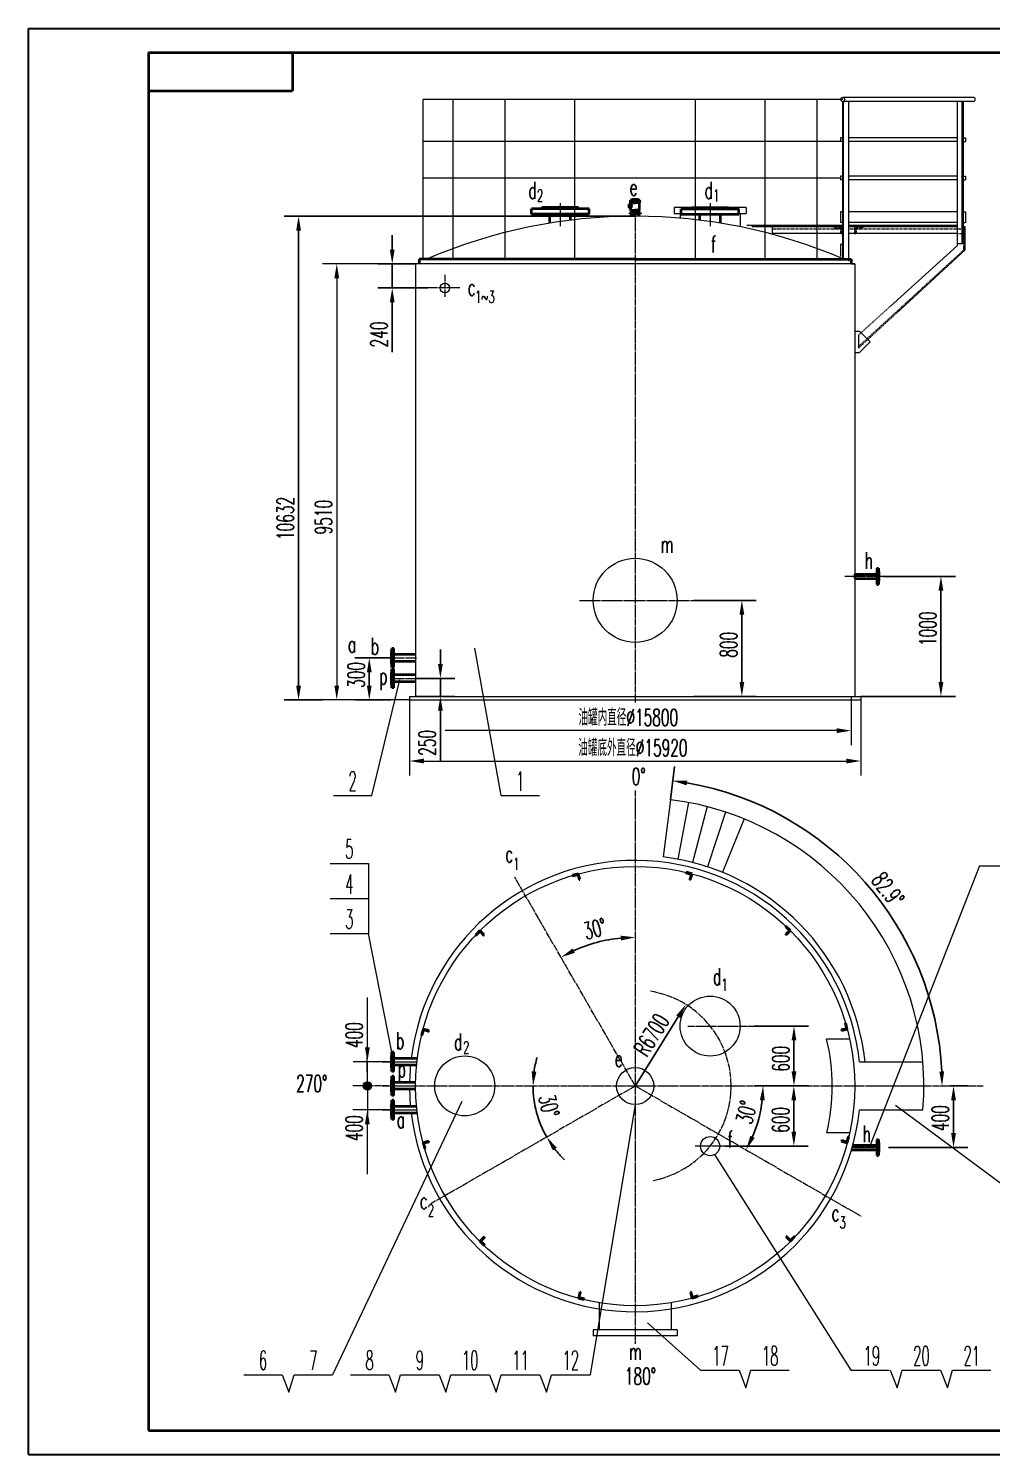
# Model space of a CAD drawing. Header units: millimetres. Extents: x 0 to 589, y 0 to 297.
# Drawn here: x 0 to 200.6, y 0 to 297 of the extents above; entities that cross this region are included whole.
import ezdxf
from ezdxf.enums import TextEntityAlignment as Align

# ---------------------------------------------------------------- set-up
doc = ezdxf.new("R2010")
doc.units = ezdxf.units.MM
doc.linetypes.add('CENTER', pattern=[1.5, 1.25, -0.1, 0.05, -0.1])
doc.linetypes.add('HIDDEN2', pattern=[0.1875, 0.125, -0.0625])
for name, color, linetype, lineweight in [('CEN', 3, 'CENTER', 15), ('CUT', 1, 'Continuous', 15), ('DIM', 4, 'Continuous', 18), ('HID', 3, 'HIDDEN2', 15), ('PART', 7, 'Continuous', 40), ('中心线', 3, 'CENTER', 15), ('尺寸线', 4, 'Continuous', 18), ('粗实线', 7, 'Continuous', 40)]:
    doc.layers.add(name, color=color, linetype=linetype, lineweight=lineweight)
doc.layers.add('TXT', color=1, linetype='Continuous')
doc.styles.add('HZ', font='romans.shx', dxfattribs={"width": 0.6, "bigfont": 'gbcbig.shx'})
doc.styles.add('ROMANS', font='romans', dxfattribs={"width": 0.7})
doc.dimstyles.new('hz', dxfattribs={"dimtxt": 3.5, "dimasz": 3, "dimexe": 3, "dimexo": 0, "dimgap": 1, "dimtad": 1, "dimdec": 4, "dimzin": 0, "dimdsep": 46, "dimtxsty": 'ROMANS', "dimcen": 0, "dimadec": 0, "dimazin": 0, "dimtfac": 1, "dimtdec": 4, "dimtmove": 0, "dimatfit": 0, "dimfxl": 0, "dimtolj": 1, "dimtzin": 0, "dimarcsym": 0})

# ---------------------------------------------------------------- blocks, each defined once
blk = doc.blocks.new('*D15')
at = {"layer": 'Defpoints', "color": 0, "lineweight": 15}
for p in [(80.63, 247.96), (75.77, 242.96), (83.16, 242.96)]:
    blk.add_point(p, dxfattribs=at)
at = {"layer": 'DIM', "color": 0, "lineweight": -2}
for p, q in [((75.77, 250.96), (75.77, 253.96)), ((80.63, 247.96), (72.77, 247.96)), ((75.77, 247.96), (75.77, 242.96)), ((83.16, 242.96), (72.77, 242.96)), ((75.77, 239.96), (75.77, 229.56))]:
    blk.add_line(p, q, dxfattribs=at)
at = {"layer": 'DIM', "color": 0, "lineweight": 15}
for points in [[(75.27, 250.96), (76.27, 250.96), (75.77, 247.96)], [(75.27, 239.96), (76.27, 239.96), (75.77, 242.96)]]:
    blk.add_solid(points, dxfattribs=at)
at = {"layer": 'DIM', "color": 0, "lineweight": 15, "insert": (73.02, 233.26), "char_height": 3.5, "attachment_point": 5, "rotation": 90, "style": 'HZ'}
blk.add_mtext('\\A1;240', dxfattribs=at)
blk = doc.blocks.new('*D16')
at = {"layer": 'Defpoints', "color": 0, "lineweight": 15}
for p in [(126.38, 257.91), (56.26, 157.15), (61.21, 157.15)]:
    blk.add_point(p, dxfattribs=at)
at = {"layer": 'DIM', "color": 0, "lineweight": -2}
for p, q in [((126.38, 257.91), (53.26, 257.91)), ((56.26, 254.91), (56.26, 160.15)), ((61.21, 157.15), (53.26, 157.15))]:
    blk.add_line(p, q, dxfattribs=at)
at = {"layer": 'DIM', "color": 0, "lineweight": 15}
for points in [[(55.76, 254.91), (56.76, 254.91), (56.26, 257.91)], [(55.76, 160.15), (56.76, 160.15), (56.26, 157.15)]]:
    blk.add_solid(points, dxfattribs=at)
at = {"layer": 'DIM', "color": 0, "lineweight": 15, "insert": (53.51, 194.96), "char_height": 3.5, "attachment_point": 5, "rotation": 90, "style": 'HZ'}
blk.add_mtext('\\A1;10632', dxfattribs=at)
blk = doc.blocks.new('*D17')
at = {"layer": 'Defpoints', "color": 0, "lineweight": 15}
for p in [(73.66, 76.77), (126.38, 76.73), (198.98, 76.77), (106.38, 69.48), (83.85, 52.22)]:
    blk.add_point(p, dxfattribs=at)
at = {"layer": 'DIM', "color": 0, "lineweight": -2}
for start, end in [(163.8866, 171.9433), (180, 209.9535), (218.0102, 226.0669)]:
    blk.add_arc((126.45, 76.77), 21.35, start, end, dxfattribs=at)
at = {"layer": 'DIM', "color": 0, "lineweight": 15}
for points in [[(105.81, 79.73), (104.81, 79.8), (105.1, 76.77)], [(109.21, 63.34), (110.04, 63.9), (107.95, 66.11)]]:
    blk.add_solid(points, dxfattribs=at)
at = {"layer": 'DIM', "color": 0, "lineweight": 15, "insert": (108.42, 72.6), "char_height": 3.5, "attachment_point": 5, "rotation": 283.0333, "style": 'HZ'}
blk.add_mtext('\\A1;30°', dxfattribs=at)
blk = doc.blocks.new('*D18')
at = {"layer": 'Defpoints', "color": 0, "lineweight": 15}
for p in [(138.58, 177.9), (138.58, 157.9), (148.61, 157.9)]:
    blk.add_point(p, dxfattribs=at)
at = {"layer": 'DIM', "color": 0, "lineweight": -2}
for p, q in [((138.58, 177.9), (151.61, 177.9)), ((148.61, 174.9), (148.61, 160.9)), ((138.58, 157.9), (151.61, 157.9))]:
    blk.add_line(p, q, dxfattribs=at)
at = {"layer": 'DIM', "color": 0, "lineweight": 15}
for points in [[(148.11, 174.9), (149.11, 174.9), (148.61, 177.9)], [(148.11, 160.9), (149.11, 160.9), (148.61, 157.9)]]:
    blk.add_solid(points, dxfattribs=at)
at = {"layer": 'DIM', "color": 0, "lineweight": 15, "insert": (145.86, 168.65), "char_height": 3.5, "attachment_point": 5, "rotation": 90, "style": 'HZ'}
blk.add_mtext('\\A1;800', dxfattribs=at)
blk = doc.blocks.new('*D19')
at = {"layer": 'Defpoints', "color": 0, "lineweight": 15}
for p in [(178.01, 182.9), (173.38, 157.9), (190.08, 157.9)]:
    blk.add_point(p, dxfattribs=at)
at = {"layer": 'DIM', "color": 0, "lineweight": -2}
for p, q in [((178.01, 182.9), (193.08, 182.9)), ((190.08, 179.9), (190.08, 160.9)), ((173.38, 157.9), (193.08, 157.9))]:
    blk.add_line(p, q, dxfattribs=at)
at = {"layer": 'DIM', "color": 0, "lineweight": 15}
for points in [[(189.58, 179.9), (190.58, 179.9), (190.08, 182.9)], [(189.58, 160.9), (190.58, 160.9), (190.08, 157.9)]]:
    blk.add_solid(points, dxfattribs=at)
at = {"layer": 'DIM', "color": 0, "lineweight": 15, "insert": (187.33, 171.98), "char_height": 3.5, "attachment_point": 5, "rotation": 90, "style": 'HZ'}
blk.add_mtext('\\A1;1000', dxfattribs=at)
blk = doc.blocks.new('*D20')
at = {"layer": 'Defpoints', "color": 0, "lineweight": 15}
for p in [(151.16, 89.23), (151.16, 76.77), (159.46, 76.77)]:
    blk.add_point(p, dxfattribs=at)
at = {"layer": 'DIM', "color": 0, "lineweight": -2}
for p, q in [((151.16, 89.23), (162.46, 89.23)), ((159.46, 86.23), (159.46, 79.77)), ((151.16, 76.77), (162.46, 76.77))]:
    blk.add_line(p, q, dxfattribs=at)
at = {"layer": 'DIM', "color": 0, "lineweight": 15}
for points in [[(158.96, 86.23), (159.96, 86.23), (159.46, 89.23)], [(158.96, 79.77), (159.96, 79.77), (159.46, 76.77)]]:
    blk.add_solid(points, dxfattribs=at)
at = {"layer": 'DIM', "color": 0, "lineweight": 15, "insert": (156.71, 82.42), "char_height": 3.5, "attachment_point": 5, "rotation": 90, "style": 'HZ'}
blk.add_mtext('\\A1;600', dxfattribs=at)
blk = doc.blocks.new('*D21')
at = {"layer": 'Defpoints', "color": 0, "lineweight": 15}
for p in [(159.46, 76.77), (145.12, 64.23), (159.43, 64.23)]:
    blk.add_point(p, dxfattribs=at)
at = {"layer": 'DIM', "color": 0, "lineweight": -2}
for p, q in [((159.46, 76.77), (156.43, 76.77)), ((159.43, 73.77), (159.43, 67.23)), ((145.12, 64.23), (162.43, 64.23))]:
    blk.add_line(p, q, dxfattribs=at)
at = {"layer": 'DIM', "color": 0, "lineweight": 15}
for points in [[(158.93, 73.77), (159.93, 73.77), (159.43, 76.77)], [(158.93, 67.23), (159.93, 67.23), (159.43, 64.23)]]:
    blk.add_solid(points, dxfattribs=at)
at = {"layer": 'DIM', "color": 0, "lineweight": 15, "insert": (156.68, 69.68), "char_height": 3.5, "attachment_point": 5, "rotation": 90, "style": 'HZ'}
blk.add_mtext('\\A1;600', dxfattribs=at)
blk = doc.blocks.new('*D23')
at = {"layer": 'Defpoints', "color": 0, "lineweight": 15}
for p in [(136.93, 93.72), (126.38, 76.73)]:
    blk.add_point(p, dxfattribs=at)
at = {"layer": 'DIM', "color": 0, "lineweight": -2}
blk.add_line((126.38, 76.73), (135.35, 91.17), dxfattribs=at)
at = {"layer": 'DIM', "color": 0, "lineweight": 15}
blk.add_solid([(134.93, 91.43), (135.78, 90.91), (136.93, 93.72)], dxfattribs=at)
at = {"layer": 'DIM', "color": 0, "lineweight": 15, "insert": (129.77, 87.4), "char_height": 3.5, "attachment_point": 5, "rotation": 58.145, "style": 'HZ'}
blk.add_mtext('\\A1;R6700', dxfattribs=at)
blk = doc.blocks.new('*D24')
at = {"layer": 'Defpoints', "color": 0, "lineweight": 15}
for p in [(80.85, 161.65), (80.63, 157.9), (85.8, 157.9)]:
    blk.add_point(p, dxfattribs=at)
at = {"layer": 'DIM', "color": 0, "lineweight": -2}
for p, q in [((85.8, 164.65), (85.8, 167.65)), ((80.85, 161.65), (88.8, 161.65)), ((85.8, 161.65), (85.8, 157.9)), ((80.63, 157.9), (88.8, 157.9)), ((85.8, 154.9), (85.8, 144.5))]:
    blk.add_line(p, q, dxfattribs=at)
at = {"layer": 'DIM', "color": 0, "lineweight": 15}
for points in [[(85.3, 164.65), (86.3, 164.65), (85.8, 161.65)], [(85.3, 154.9), (86.3, 154.9), (85.8, 157.9)]]:
    blk.add_solid(points, dxfattribs=at)
at = {"layer": 'DIM', "color": 0, "lineweight": 15, "insert": (83.05, 148.2), "char_height": 3.5, "attachment_point": 5, "rotation": 90, "style": 'HZ'}
blk.add_mtext('\\A1;250', dxfattribs=at)
blk = doc.blocks.new('*D25')
at = {"layer": 'Defpoints', "color": 0, "lineweight": 15}
for p in [(75.48, 165.9), (70.99, 157.15), (75.48, 157.15)]:
    blk.add_point(p, dxfattribs=at)
at = {"layer": 'DIM', "color": 0, "lineweight": -2}
for p, q in [((75.48, 165.9), (67.99, 165.9)), ((70.99, 162.9), (70.99, 160.15)), ((75.48, 157.15), (67.99, 157.15))]:
    blk.add_line(p, q, dxfattribs=at)
at = {"layer": 'DIM', "color": 0, "lineweight": 15}
for points in [[(70.49, 162.9), (71.49, 162.9), (70.99, 165.9)], [(70.49, 160.15), (71.49, 160.15), (70.99, 157.15)]]:
    blk.add_solid(points, dxfattribs=at)
at = {"layer": 'DIM', "color": 0, "lineweight": 15, "insert": (68.24, 162.36), "char_height": 3.5, "attachment_point": 5, "rotation": 90, "style": 'HZ'}
blk.add_mtext('\\A1;300', dxfattribs=at)
blk = doc.blocks.new('*D29')
at = {"layer": 'Defpoints', "color": 0, "lineweight": 15}
for p in [(191.97, 76.77), (179.16, 63.93), (192.7, 63.93)]:
    blk.add_point(p, dxfattribs=at)
at = {"layer": 'DIM', "color": 0, "lineweight": -2}
for p, q in [((191.97, 76.77), (195.7, 76.77)), ((192.7, 73.77), (192.7, 66.93)), ((179.16, 63.93), (195.7, 63.93))]:
    blk.add_line(p, q, dxfattribs=at)
at = {"layer": 'DIM', "color": 0, "lineweight": 15}
for points in [[(192.2, 73.77), (193.2, 73.77), (192.7, 76.77)], [(192.2, 66.93), (193.2, 66.93), (192.7, 63.93)]]:
    blk.add_solid(points, dxfattribs=at)
at = {"layer": 'DIM', "color": 0, "lineweight": 15, "insert": (189.95, 70.05), "char_height": 3.5, "attachment_point": 5, "rotation": 90, "style": 'HZ'}
blk.add_mtext('\\A1;400', dxfattribs=at)
blk = doc.blocks.new('*D30')
at = {"layer": 'Defpoints', "color": 0, "lineweight": 15}
for p in [(133.71, 136.37), (162.77, 129.39), (132.23, 124.46), (73.66, 76.77), (198.98, 76.77)]:
    blk.add_point(p, dxfattribs=at)
at = {"layer": 'DIM', "color": 0, "lineweight": -2}
blk.add_line((133.71, 136.37), (134.57, 143.28), dxfattribs=at)
blk.add_arc((126.29, 76.77), 64.03, 2.6849, 80.2151, dxfattribs=at)
at = {"layer": 'DIM', "color": 0, "lineweight": 15}
for points in [[(137.1, 139.37), (137.24, 140.36), (134.2, 140.31)], [(190.74, 79.78), (189.74, 79.76), (190.31, 76.77)]]:
    blk.add_solid(points, dxfattribs=at)
at = {"layer": 'DIM', "color": 0, "lineweight": 15, "insert": (179.04, 117.71), "char_height": 3.5, "attachment_point": 5, "rotation": 307.8143, "style": 'HZ'}
blk.add_mtext('\\A1;82.9%%D', dxfattribs=at)
blk = doc.blocks.new('*D31')
at = {"layer": 'Defpoints', "color": 0, "lineweight": 15}
for p in [(126.38, 138.27), (101.3, 120.22), (115.8, 105.84), (126.38, 76.79), (126.38, 23.03)]:
    blk.add_point(p, dxfattribs=at)
at = {"layer": 'DIM', "color": 0, "lineweight": -2}
blk.add_arc((126.38, 76.79), 30.92, 95.5613, 114.4387, dxfattribs=at)
at = {"layer": 'DIM', "color": 0, "lineweight": 15}
for points in [[(123.36, 108.06), (123.41, 107.06), (126.38, 107.71)], [(113.82, 104.49), (113.36, 105.38), (110.92, 103.56)]]:
    blk.add_solid(points, dxfattribs=at)
at = {"layer": 'DIM', "color": 0, "lineweight": 15, "insert": (117.99, 109.5), "char_height": 3.5, "attachment_point": 5, "rotation": 14.384, "style": 'HZ'}
blk.add_mtext('\\A1;30°', dxfattribs=at)
blk = doc.blocks.new('*D32')
at = {"layer": 'Defpoints', "color": 0, "lineweight": 15}
for p in [(73.66, 76.77), (126.38, 76.79), (198.98, 76.77), (151.42, 67.67), (173.44, 49.62)]:
    blk.add_point(p, dxfattribs=at)
at = {"layer": 'DIM', "color": 0, "lineweight": -2}
blk.add_arc((126.41, 76.77), 26.62, 336.46, 353.54, dxfattribs=at)
at = {"layer": 'DIM', "color": 0, "lineweight": 15}
for points in [[(152.36, 73.8), (153.36, 73.75), (153.03, 76.77)], [(151.26, 65.91), (150.37, 66.36), (149.46, 63.46)]]:
    blk.add_solid(points, dxfattribs=at)
at = {"layer": 'DIM', "color": 0, "lineweight": 15, "insert": (149.53, 71.25), "char_height": 3.5, "attachment_point": 5, "rotation": 76.5595, "style": 'HZ'}
blk.add_mtext('\\A1;30°', dxfattribs=at)

msp = doc.modelspace()

# ---------------------------------------------------------------- hatches: boundary and pattern name
at = {"layer": 'DIM', "lineweight": 15}
h = msp.add_hatch(color=256, dxfattribs=at)
h.paths.add_polyline_path([(70.59242, 77.64678, 0.414213562), (69.71696, 76.77132), (70.59242, 76.77132)])
h.paths.add_polyline_path([(70.59242, 77.64678), (70.59242, 76.77132), (71.46787, 76.77132, 0.414213562)])
h.paths.add_polyline_path([(71.46787, 76.77132), (70.59242, 76.77132), (70.59242, 75.89587, 0.414213562)])
h.paths.add_polyline_path([(70.59242, 76.77132), (69.71696, 76.77132, 0.414213562), (70.59242, 75.89587)])

# ---------------------------------------------------------------- linework, layer by layer
at = {"layer": 'CEN', "lineweight": 15}
for p, q in [((110.7669, 260.62803), (110.7669, 255.83539)), ((126.3794, 259.12753), (126.3794, 156.61187)), ((141.99189, 260.62803), (141.99189, 255.83539)), ((86.74018, 245.68646), (86.74018, 241.04045)), ((89.86555, 242.95941), (83.15587, 242.95941)), ((170.03104, 182.90157), (178.00764, 182.90157)), ((114.76548, 177.90157), (138.5801, 177.90157)), ((126.3794, 138.27087), (126.3794, 23.02882)), ((126.3794, 76.78736), (101.30197, 120.22274)), ((137.37415, 89.22991), (151.15821, 89.22991)), ((73.6591, 81.77132), (80.90801, 81.77132)), ((70.59242, 76.77132), (67.57923, 76.77132)), ((74.91546, 76.77132), (67.60561, 76.77132)), ((73.6591, 76.77132), (198.98205, 76.77132)), ((126.3794, 76.72991), (83.84505, 52.2187)), ((126.3794, 76.78736), (173.43627, 49.61906)), ((73.6591, 71.77132), (80.89891, 71.77132)), ((145.12449, 64.22991), (138.88869, 64.22991)), ((171.86004, 63.92803), (177.23302, 63.92803))]:
    msp.add_line(p, q, dxfattribs=at)
at = {"layer": 'CEN', "linetype": 'CENTER', "lineweight": 15}
for p, q in [((125.39713, 258.79153), (125.51033, 258.6378)), ((125.51458, 258.79153), (125.40139, 258.6378)), ((125.45586, 258.82509), (125.45586, 258.20399)), ((127.24172, 258.79153), (127.35492, 258.6378)), ((127.35918, 258.79153), (127.24598, 258.6378)), ((127.30045, 258.82509), (127.30045, 258.20399)), ((125.39713, 258.21591), (125.51033, 258.36965)), ((125.51458, 258.21591), (125.40139, 258.36965)), ((127.24172, 258.21591), (127.35492, 258.36965)), ((127.35918, 258.21591), (127.24598, 258.36965))]:
    msp.add_line(p, q, dxfattribs=at)
at = {"layer": 'CEN', "lineweight": 15}
msp.add_arc((126.3794, 76.72991), 20, 280.8744159, 81.1057496, dxfattribs=at)
at = {"layer": 'CUT', "lineweight": 15}
for p, q in [((98.43822, 137.23341), (92.97032, 167.95581)), ((71.50747, 137.23341), (77.32531, 161.31248)), ((70.81397, 123.10942), (70.81397, 108.50247)), ((198.10663, 122.57767), (175.34248, 64.40303)), ((75.7044, 83.77278), (70.81397, 108.50247)), ((126.3794, 72.86247), (116.97074, 16.61866)), ((180.58413, 72.72248), (255.29261, 17.55205)), ((142.91414, 62.45524), (171.30754, 17.55205)), ((128.97147, 27.42532), (140.00986, 17.55205)), ((52.85976, 16.61866), (54.263, 12.98004)), ((54.263, 12.98004), (55.34197, 16.61866)), ((75.04193, 16.61866), (76.44517, 12.98004)), ((76.44517, 12.98004), (77.52414, 16.61866)), ((85.52414, 16.61866), (86.92737, 12.98004)), ((86.92737, 12.98004), (88.00634, 16.61866)), ((96.00634, 16.61866), (97.40957, 12.98004)), ((97.40957, 12.98004), (98.48854, 16.61866)), ((106.48854, 16.61866), (107.89177, 12.98004)), ((107.89177, 12.98004), (108.97074, 16.61866)), ((148.00986, 17.55205), (149.41309, 13.91344)), ((149.41309, 13.91344), (150.49206, 17.55205)), ((179.53139, 17.55205), (180.93462, 13.91344)), ((180.93462, 13.91344), (182.01359, 17.55205)), ((190.01359, 17.55205), (191.41682, 13.91344)), ((191.41682, 13.91344), (192.49579, 17.55205))]:
    msp.add_line(p, q, dxfattribs=at)
at = {"layer": 'DIM', "lineweight": 30}
for p, q in [((0, 297), (589.19884, 297)), ((0, 0), (0, 297)), ((0, 0), (589.19884, 0))]:
    msp.add_line(p, q, dxfattribs=at)
at = {"layer": 'DIM', "lineweight": 15}
for p, q in [((72.76891, 247.95941), (61.21249, 247.95941)), ((64.21249, 244.95941), (64.21249, 160.15157)), ((171.3794, 157.94413), (171.3794, 147.76217)), ((79.3794, 157.15157), (61.21249, 157.15157)), ((79.3794, 157.15157), (79.3794, 141.42962)), ((173.3794, 157.15157), (173.3794, 141.42962)), ((168.3794, 150.76217), (86.8107, 150.76217)), ((82.3794, 144.42962), (170.3794, 144.42962)), ((70.59242, 84.77278), (70.59242, 95.17278)), ((75.48064, 81.77278), (67.60561, 81.77278)), ((70.57923, 79.77132), (70.57923, 82.77132)), ((70.59242, 76.77132), (70.59242, 81.77278)), ((70.59242, 76.77132), (70.59242, 71.77278)), ((178.37938, 76.77132), (188.05773, 76.77132)), ((90.24696, 73.5394), (63.34197, 16.61866)), ((75.48064, 71.77278), (67.59242, 71.77278)), ((70.59277, 73.76918), (70.59277, 70.76918)), ((70.57958, 68.77065), (70.57958, 58.37065))]:
    msp.add_line(p, q, dxfattribs=at)
msp.add_circle((70.59242, 76.77132), 0.87546, dxfattribs=at)
for points in [[(63.71249, 244.95941), (64.71249, 244.95941), (64.21249, 247.95941)], [(63.71249, 160.15157), (64.71249, 160.15157), (64.21249, 157.15157)], [(168.3794, 151.26217), (168.3794, 150.26217), (171.3794, 150.76217)], [(82.3794, 144.92962), (82.3794, 143.92962), (79.3794, 144.42962)], [(170.3794, 144.92962), (170.3794, 143.92962), (173.3794, 144.42962)], [(70.09242, 84.77278), (71.09242, 84.77278), (70.59242, 81.77278)], [(70.07958, 68.77065), (71.07958, 68.77065), (70.57958, 71.77065)]]:
    msp.add_solid(points, dxfattribs=at)
at = {"layer": 'HID', "lineweight": 40}
for p, q in [((167.97391, 255.57805), (167.97391, 255.67255)), ((169.21816, 255.51505), (168.03691, 255.51505)), ((172.49103, 255.51505), (173.67228, 255.51505)), ((173.73528, 255.57805), (173.73528, 255.67255)), ((169.39141, 254.37241), (169.39141, 255.3418)), ((172.31778, 254.37241), (172.31778, 255.3418))]:
    msp.add_line(p, q, dxfattribs=at)
at = {"layer": 'HID', "lineweight": 15}
for p, q in [((169.5669, 254.30941), (169.5669, 255.67255)), ((172.1423, 254.30941), (172.1423, 255.67255)), ((194.84, 250.88441), (194.84, 255.67255)), ((169.5669, 255.22703), (154.98948, 255.22703)), ((195.1294, 255.22703), (170.8169, 255.22703)), ((193.5544, 254.30941), (195.1294, 254.30941)), ((194.84, 250.88441), (172.8794, 230.73752)), ((179.47998, 239.10177), (172.8794, 233.13431)), ((180.83653, 237.74179), (172.8794, 230.42501))]:
    msp.add_line(p, q, dxfattribs=at)
at = {"layer": 'HID', "lineweight": 40}
for centre, radius, start, end in [((168.03691, 255.57805), 0.063, 180, 270), ((169.21816, 255.3418), 0.17325, 0, 90), ((172.49103, 255.3418), 0.17325, 90, 180), ((173.67228, 255.57805), 0.063, 270, 0), ((169.45441, 254.37241), 0.063, 180, 270), ((172.25478, 254.37241), 0.063, 270, 0)]:
    msp.add_arc(centre, radius, start, end, dxfattribs=at)
at = {"layer": 'PART', "lineweight": 40}
for p, q in [((25, 292), (25, 5)), ((25, 292), (584.19884, 292)), ((55, 292), (55, 284)), ((25, 284), (55, 284)), ((125.23857, 260.38642), (125.08508, 260.38642)), ((125.08508, 260.38642), (125.08508, 260.07693)), ((125.08508, 260.07693), (125.08508, 259.6197)), ((125.08508, 259.6197), (125.23857, 259.6197)), ((125.23857, 260.29697), (125.23857, 260.38642)), ((125.49795, 260.29697), (125.23857, 260.29697)), ((125.23857, 260.29697), (125.23857, 260.07693)), ((125.23857, 260.07693), (125.23857, 259.72193)), ((125.23857, 259.72193), (125.49795, 259.72193)), ((125.23857, 259.6197), (125.23857, 259.72193)), ((125.27882, 258.59066), (127.47749, 258.59066)), ((125.27882, 258.59066), (125.27882, 258.43418)), ((125.27882, 258.50372), (127.47749, 258.50372)), ((125.27882, 258.43418), (127.47749, 258.43418)), ((125.40202, 261.00608), (125.40202, 261.24652)), ((125.40202, 261.00608), (126.3794, 261.00608)), ((125.40202, 261.00608), (125.40202, 260.87498)), ((125.49795, 260.66222), (125.40202, 260.87498)), ((125.40202, 260.87498), (126.3794, 260.87498)), ((125.49795, 260.29697), (125.49795, 260.66222)), ((125.49795, 260.66222), (126.3794, 260.66222)), ((125.49795, 259.17463), (125.49795, 259.72193)), ((125.64735, 258.86507), (125.49795, 259.17463)), ((125.49795, 259.17463), (126.3794, 259.17463)), ((125.6294, 257.90943), (125.6294, 258.43418)), ((125.64735, 258.59066), (125.64735, 258.86507)), ((125.64735, 258.86507), (126.3794, 258.86507)), ((127.35677, 261.00608), (126.3794, 261.00608)), ((127.35677, 260.87498), (126.3794, 260.87498)), ((127.26084, 260.66222), (126.3794, 260.66222)), ((127.26084, 259.17463), (126.3794, 259.17463)), ((127.11145, 258.86507), (126.3794, 258.86507)), ((127.11145, 258.86507), (127.26084, 259.17463)), ((127.11145, 258.59066), (127.11145, 258.86507)), ((127.1294, 257.90943), (127.1294, 258.43418)), ((127.26084, 260.66222), (127.35677, 260.87498)), ((127.26084, 260.07693), (127.26084, 260.66222)), ((127.26084, 259.17463), (127.26084, 260.07693)), ((127.35677, 261.00608), (127.35677, 261.24652)), ((127.35677, 261.00608), (127.35677, 260.87498)), ((127.47749, 258.59066), (127.47749, 258.43418)), ((25, 5), (404.19884, 5))]:
    msp.add_line(p, q, dxfattribs=at)
at = {"layer": 'PART', "lineweight": 15}
for p, q in [((82.21884, 248.95941), (82.21884, 282.23441)), ((169.6294, 282.23441), (82.21884, 282.23441)), ((88.43893, 248.95941), (88.43893, 282.23441)), ((99.28402, 248.95941), (99.28402, 282.23441)), ((113.8054, 248.95941), (113.8054, 282.23441)), ((138.95339, 248.95941), (138.95339, 282.23441)), ((153.47477, 248.95941), (153.47477, 282.23441)), ((164.31986, 248.95941), (164.31986, 282.23441)), ((196.80645, 282.65941), (169.6294, 282.65941)), ((169.5669, 281.81403), (169.5669, 249.01883)), ((169.6919, 279.86987), (169.5669, 279.86987)), ((196.80645, 281.80941), (169.6294, 281.80941)), ((169.6919, 281.81403), (169.6919, 248.96868)), ((170.8169, 281.80941), (170.8169, 248.55941)), ((193.5544, 251.82619), (193.5544, 281.80941)), ((194.50715, 252.23441), (194.50715, 281.80941)), ((194.50715, 279.86987), (194.8044, 279.86987)), ((194.8044, 252.23441), (194.8044, 281.80941)), ((169.1669, 273.48441), (82.21884, 273.48441)), ((169.5669, 274.23441), (169.1669, 274.23441)), ((169.1669, 274.23441), (169.1669, 273.48441)), ((169.5669, 273.48441), (169.1669, 273.48441)), ((193.5544, 274.23441), (170.8169, 274.23441)), ((193.5544, 273.48441), (170.8169, 273.48441)), ((194.8044, 274.23441), (195.2044, 274.23441)), ((194.8044, 273.48441), (195.2044, 273.48441)), ((195.2044, 274.23441), (195.2044, 273.48441)), ((169.1669, 265.85941), (82.21884, 265.85941)), ((169.5669, 266.23441), (169.1669, 266.23441)), ((169.5669, 266.23441), (169.1669, 266.23441)), ((169.1669, 266.23441), (169.1669, 265.48441)), ((169.5669, 265.48441), (169.1669, 265.48441)), ((193.5544, 266.23441), (170.8169, 266.23441)), ((193.5544, 265.48441), (170.8169, 265.48441)), ((194.8044, 266.23441), (195.2044, 266.23441)), ((194.8044, 266.23441), (195.2044, 266.23441)), ((194.8044, 265.48441), (195.2044, 265.48441)), ((195.2044, 266.23441), (195.2044, 265.48441)), ((149.49189, 259.69301), (134.49189, 259.69301)), ((134.49189, 259.69301), (134.49189, 258.44301)), ((134.49189, 258.44301), (135.99189, 258.44301)), ((135.74189, 258.44301), (135.74189, 257.50993)), ((147.99189, 258.44301), (149.49189, 258.44301)), ((148.24189, 258.44301), (148.24189, 255.71317)), ((149.49189, 259.69301), (149.49189, 258.44301)), ((169.5669, 258.8245), (169.1669, 258.8245)), ((169.5669, 258.8245), (169.1669, 258.8245)), ((169.1669, 258.8245), (169.1669, 256.60491)), ((193.5544, 258.8245), (170.8169, 258.8245)), ((194.8044, 258.8245), (195.2044, 258.8245)), ((194.8044, 258.8245), (195.2044, 258.8245)), ((195.2044, 258.8245), (195.2044, 256.60491)), ((169.5669, 255.98441), (149.6335, 255.98441)), ((169.5669, 255.67255), (150.66562, 255.67255)), ((154.98948, 254.30941), (154.98948, 255.67255)), ((169.5669, 256.60491), (169.1669, 256.60491)), ((193.5544, 256.60491), (170.8169, 256.60491)), ((193.5544, 255.98441), (170.8169, 255.98441)), ((193.5544, 255.67255), (170.8169, 255.67255)), ((194.8044, 256.60491), (195.2044, 256.60491)), ((195.1294, 255.67255), (194.8044, 255.67255)), ((195.1294, 250.88441), (195.1294, 255.67255)), ((169.5669, 254.30941), (154.98948, 254.30941)), ((193.5544, 254.30941), (170.8169, 254.30941)), ((169.1669, 252.01883), (169.1669, 249.51883)), ((169.5669, 252.01883), (169.1669, 252.01883)), ((193.5544, 251.82619), (179.47998, 239.10177)), ((195.1294, 250.88441), (180.83653, 237.74179)), ((193.5544, 252.23441), (194.8044, 252.23441)), ((80.6294, 247.95941), (80.6294, 157.90157)), ((172.1294, 247.95941), (80.6294, 247.95941)), ((171.3794, 248.95941), (171.3794, 247.95941)), ((171.3794, 247.95941), (172.1294, 247.95941)), ((172.1294, 247.95941), (172.1294, 157.92817)), ((172.1294, 233.94365), (173.1294, 233.94365)), ((172.1294, 233.94365), (172.1294, 229.51865)), ((172.8794, 233.13431), (172.8794, 230.42501)), ((173.1294, 233.94365), (175.33631, 231.73115)), ((175.33631, 231.73115), (173.1294, 229.51865)), ((172.1294, 229.51865), (173.1294, 229.51865)), ((80.6294, 166.61407), (80.6294, 165.18907)), ((80.6294, 162.36407), (80.6294, 160.93907)), ((79.3794, 157.90157), (173.3794, 157.90157)), ((79.3794, 157.90157), (79.3794, 157.15157)), ((173.3794, 157.90157), (173.3794, 157.15157)), ((79.3794, 157.15157), (173.3794, 157.15157)), ((133.71129, 136.37031), (132.22807, 124.46231)), ((137.49738, 135.79461), (135.27007, 124.00312)), ((141.34948, 134.93521), (138.35369, 123.31517)), ((145.21652, 133.79878), (141.44927, 122.40546)), ((149.07581, 132.37453), (144.53864, 121.26534)), ((171.06675, 86.53311), (166.25821, 86.53311)), ((173.10823, 81.77132), (186.31366, 81.77132)), ((173.10823, 71.77132), (186.33095, 71.77132)), ((171.06675, 67.00954), (166.25821, 67.00954)), ((118.8794, 31.59885), (118.8794, 25.97991)), ((133.8794, 31.59885), (133.8794, 25.97991)), ((135.1294, 25.97991), (117.6294, 25.97991)), ((117.6294, 25.97991), (117.6294, 24.72991)), ((135.1294, 24.72991), (117.6294, 24.72991)), ((135.1294, 25.97991), (135.1294, 24.72991))]:
    msp.add_line(p, q, dxfattribs=at)
for centre, radius in [((169.6294, 282.23441), 0.425), ((86.74018, 242.95941), 1), ((126.3794, 177.90157), 8.75), ((126.3794, 76.72991), 45.75), ((141.99189, 89.22991), 6.25), ((90.86474, 76.77132), 6.25), ((126.3794, 76.72991), 3.86745), ((141.99189, 64.22991), 2)]:
    msp.add_circle(centre, radius, dxfattribs=at)
for centre, radius, start, end in [((196.80645, 282.23441), 0.425, 270, 90), ((126.3794, 147.99581), 109.9136, 66.7182614, 113.2817386), ((126.3794, 76.66766), 60.15117, 355.3309251, 82.9987401), ((126.3794, 76.72991), 47, 6.1576243, 172.9662077), ((126.3794, 76.66766), 48.15117, 6.0843497, 83.0233477), ((126.3794, 76.72991), 41.06608, 346.3081006, 13.8108625), ((126.3794, 76.72991), 47, 174.7135235, 179.0791178), ((126.3794, 76.72991), 47, 180.8163444, 185.181513), ((126.3794, 76.72991), 47, 186.9284858, 353.9439161)]:
    msp.add_arc(centre, radius, start, end, dxfattribs=at)
at = {"layer": 'PART', "lineweight": 40}
for centre, radius, start, end in [((126.3794, 259.25314), 2.2201, 63.8808439, 116.1191561), ((125.31222, 260.00945), 0.34229, 302.8613403, 57.1386597), ((125.31222, 260.00945), 0.34229, 42.7785803, 57.1386597)]:
    msp.add_arc(centre, radius, start, end, dxfattribs=at)
at = {"layer": '中心线'}
for p, q in [((110.7669, 260.13928), (110.7669, 255.83539)), ((141.99189, 260.13928), (141.99189, 255.83539)), ((177.27815, 182.90157), (171.90889, 182.90157)), ((75.48064, 165.90157), (80.8499, 165.90157)), ((75.48064, 161.65157), (80.8499, 161.65157)), ((75.48064, 81.77278), (80.8499, 81.77278)), ((75.48064, 76.77278), (80.8499, 76.77278)), ((75.48064, 71.77278), (80.8499, 71.77278)), ((177.27815, 63.92803), (171.60231, 63.92803))]:
    msp.add_line(p, q, dxfattribs=at)
at = {"layer": '尺寸线', "lineweight": 15}
for p, q in [((63.50747, 137.23341), (71.50747, 137.23341)), ((98.43822, 137.23341), (106.43822, 137.23341)), ((62.81397, 123.10942), (70.81397, 123.10942)), ((198.10663, 122.57767), (206.10663, 122.57767)), ((62.81397, 115.80594), (70.81397, 115.80594)), ((62.81397, 108.50247), (70.81397, 108.50247)), ((44.85976, 16.61866), (52.85976, 16.61866)), ((55.34197, 16.61866), (63.34197, 16.61866)), ((67.04193, 16.61866), (75.04193, 16.61866)), ((77.52414, 16.61866), (85.52414, 16.61866)), ((88.00634, 16.61866), (96.00634, 16.61866)), ((98.48854, 16.61866), (106.48854, 16.61866)), ((108.97074, 16.61866), (116.97074, 16.61866)), ((140.00986, 17.55205), (148.00986, 17.55205)), ((150.49206, 17.55205), (158.49206, 17.55205)), ((171.30754, 17.55205), (179.30754, 17.55205)), ((182.01359, 17.55205), (190.01359, 17.55205)), ((192.49579, 17.55205), (200.49579, 17.55205))]:
    msp.add_line(p, q, dxfattribs=at)
at = {"layer": '粗实线', "lineweight": 40}
for p, q in [((104.7669, 258.34301), (104.7669, 259.46801)), ((116.7669, 259.46801), (104.7669, 259.46801)), ((106.9419, 259.69301), (106.812, 259.46801)), ((114.5919, 259.69301), (106.9419, 259.69301)), ((114.5919, 259.69301), (114.7218, 259.46801)), ((116.7669, 258.34301), (116.7669, 259.46801)), ((135.99189, 258.34301), (135.99189, 259.46801)), ((135.99189, 259.46801), (147.99189, 259.46801)), ((138.16689, 259.69301), (138.03699, 259.46801)), ((138.16689, 259.69301), (145.81689, 259.69301)), ((145.81689, 259.69301), (145.94679, 259.46801)), ((147.99189, 258.34301), (147.99189, 259.46801)), ((116.7669, 258.34301), (104.7669, 258.34301)), ((108.6294, 256.46671), (108.6294, 258.34301)), ((112.9044, 257.08029), (112.9044, 258.34301)), ((135.99189, 258.34301), (147.99189, 258.34301)), ((138.69189, 258.34301), (145.29189, 258.34301)), ((139.85439, 257.08029), (139.85439, 258.34301)), ((144.12939, 256.46671), (144.12939, 258.34301)), ((81.3794, 248.95941), (81.3794, 247.95941)), ((126.3794, 248.95941), (81.3794, 248.95941)), ((126.3794, 248.95941), (171.3794, 248.95941)), ((171.3794, 248.95941), (171.3794, 247.95941)), ((176.7294, 184.58907), (177.0544, 184.58907)), ((176.7294, 184.58907), (176.7294, 181.21407)), ((177.0544, 184.58907), (177.0544, 181.21407)), ((172.1294, 183.37657), (172.1294, 182.42657)), ((172.1294, 183.37657), (176.7294, 183.37657)), ((172.1294, 182.42657), (176.7294, 182.42657)), ((176.7294, 181.21407), (177.0544, 181.21407)), ((177.1294, 183.87657), (177.0544, 183.91988)), ((177.1294, 181.92657), (177.0544, 181.88327)), ((177.1294, 183.87657), (177.1294, 181.92657)), ((75.6294, 167.17657), (75.7044, 167.21988)), ((75.6294, 164.62657), (75.6294, 167.17657)), ((76.0794, 167.90157), (75.7044, 167.90157)), ((75.7044, 163.90157), (75.7044, 167.90157)), ((76.0794, 163.90157), (76.0794, 167.90157)), ((76.0794, 164.80157), (76.0794, 167.00157)), ((80.6294, 166.61407), (76.0794, 166.61407)), ((75.6294, 164.62657), (75.7044, 164.58327)), ((76.0794, 163.90157), (75.7044, 163.90157)), ((76.0794, 163.65157), (75.7044, 163.65157)), ((75.7044, 159.65157), (75.7044, 163.65157)), ((80.6294, 165.18907), (76.0794, 165.18907)), ((76.0794, 159.65157), (76.0794, 163.65157)), ((75.6294, 162.92657), (75.7044, 162.96988)), ((75.6294, 160.37657), (75.6294, 162.92657)), ((76.0794, 160.55157), (76.0794, 162.75157)), ((80.6294, 162.36407), (76.0794, 162.36407)), ((80.6294, 160.93907), (76.0794, 160.93907)), ((75.6294, 160.37657), (75.7044, 160.33327)), ((76.0794, 159.65157), (75.7044, 159.65157)), ((114.54257, 120.95242), (113.33516, 120.6289)), ((113.33516, 120.6289), (113.35457, 120.55646)), ((113.41581, 120.5211), (114.32136, 120.76374)), ((114.48977, 120.66652), (114.73241, 119.76096)), ((114.86609, 119.74502), (114.54257, 120.95242)), ((114.79365, 119.72561), (114.86609, 119.74502)), ((137.01154, 121.27522), (136.99213, 121.20277)), ((138.21895, 120.95169), (137.01154, 121.27522)), ((137.02749, 121.14154), (137.93304, 120.89889)), ((138.03027, 120.73049), (137.78763, 119.82494)), ((137.82298, 119.7637), (137.89543, 119.74429)), ((137.89543, 119.74429), (138.21895, 120.95169)), ((157.83905, 109.99675), (157.78602, 109.94372)), ((158.72294, 109.11287), (157.83905, 109.99675)), ((94.03785, 109.11486), (93.15397, 108.23098)), ((93.15397, 108.23098), (93.207, 108.17795)), ((93.27771, 108.17795), (93.94062, 108.84086)), ((94.92173, 108.23098), (94.03785, 109.11486)), ((94.13508, 108.84086), (94.79799, 108.17795)), ((94.8687, 108.17795), (94.92173, 108.23098)), ((157.78602, 109.87301), (158.44893, 109.2101)), ((158.44893, 109.01564), (157.78602, 108.35273)), ((157.78602, 108.28202), (157.83905, 108.22899)), ((157.83905, 108.22899), (158.72294, 109.11287)), ((170.12917, 89.73491), (170.37182, 88.82936)), ((170.23697, 89.81556), (170.16453, 89.79615)), ((170.5605, 88.60815), (170.23697, 89.81556)), ((82.19903, 88.61088), (81.8755, 87.40347)), ((81.8755, 87.40347), (81.94795, 87.38406)), ((82.00918, 87.41942), (82.25183, 88.32497)), ((83.40643, 88.28736), (82.19903, 88.61088)), ((82.42023, 88.4222), (83.32578, 88.17956)), ((83.38702, 88.21491), (83.40643, 88.28736)), ((169.33368, 88.35707), (169.35309, 88.28463)), ((169.35309, 88.28463), (170.5605, 88.60815)), ((170.27459, 88.66095), (169.36903, 88.41831)), ((76.0794, 83.77278), (75.7044, 83.77278)), ((75.7044, 79.77278), (75.7044, 83.77278)), ((76.0794, 79.77278), (76.0794, 83.77278)), ((75.6294, 83.04778), (75.7044, 83.09109)), ((75.6294, 80.49778), (75.6294, 83.04778)), ((75.6294, 80.49778), (75.7044, 80.45448)), ((76.0794, 80.67278), (76.0794, 82.87278)), ((80.99285, 82.48528), (76.0794, 82.48528)), ((80.8348, 81.06028), (76.0794, 81.06028)), ((75.6294, 78.04778), (75.7044, 78.09109)), ((75.6294, 75.49778), (75.6294, 78.04778)), ((76.0794, 79.77278), (75.7044, 79.77278)), ((76.0794, 78.77278), (75.7044, 78.77278)), ((75.7044, 74.77278), (75.7044, 78.77278)), ((76.0794, 74.77278), (76.0794, 78.77278)), ((76.0794, 75.67278), (76.0794, 77.87278)), ((80.63563, 77.48528), (76.0794, 77.48528)), ((75.6294, 75.49778), (75.7044, 75.45448)), ((76.0794, 74.77278), (75.7044, 74.77278)), ((80.6343, 76.06028), (76.0794, 76.06028)), ((75.6294, 73.04778), (75.7044, 73.09109)), ((75.6294, 70.49778), (75.6294, 73.04778)), ((76.0794, 73.77278), (75.7044, 73.77278)), ((75.7044, 69.77278), (75.7044, 73.77278)), ((76.0794, 69.77278), (76.0794, 73.77278)), ((76.0794, 70.67278), (76.0794, 72.87278)), ((80.82673, 72.48528), (76.0794, 72.48528)), ((75.6294, 70.49778), (75.7044, 70.45448)), ((76.0794, 69.77278), (75.7044, 69.77278)), ((80.98206, 71.06028), (76.0794, 71.06028)), ((170.33856, 65.12045), (169.43301, 65.36309)), ((170.74961, 66.12323), (170.50697, 65.21768)), ((170.55977, 64.93177), (170.88329, 66.13918)), ((170.88329, 66.13918), (170.81085, 66.15859)), ((176.7294, 65.61553), (177.0544, 65.61553)), ((176.7294, 65.61553), (176.7294, 62.24053)), ((177.0544, 65.61553), (177.0544, 62.24053)), ((83.4057, 65.25802), (82.1983, 64.93449)), ((82.1983, 64.93449), (82.52182, 63.72709)), ((82.62962, 63.80774), (82.38698, 64.71329)), ((82.4842, 64.88169), (83.38976, 65.12434)), ((82.52182, 63.72709), (82.59426, 63.7465)), ((83.42511, 65.18557), (83.4057, 65.25802)), ((169.37177, 65.32774), (169.35236, 65.25529)), ((169.35236, 65.25529), (170.55977, 64.93177)), ((171.46514, 63.45303), (176.7294, 63.45303)), ((171.73409, 64.40303), (176.7294, 64.40303)), ((177.1294, 64.90303), (177.0544, 64.94634)), ((177.1294, 62.95303), (177.0544, 62.90973)), ((177.1294, 64.90303), (177.1294, 62.95303)), ((176.7294, 62.24053), (177.0544, 62.24053)), ((94.91974, 45.31366), (94.03585, 44.42978)), ((94.30986, 44.52701), (94.97277, 45.18992)), ((94.97277, 45.26063), (94.91974, 45.31366)), ((157.89009, 45.3647), (157.83706, 45.31167)), ((157.83706, 45.31167), (158.72094, 44.42778)), ((158.62371, 44.70179), (157.9608, 45.3647)), ((158.72094, 44.42778), (159.60483, 45.31167)), ((159.48108, 45.3647), (158.81817, 44.70179)), ((159.60483, 45.31167), (159.55179, 45.3647)), ((94.03585, 44.42978), (94.91974, 43.54589)), ((94.97277, 43.66964), (94.30986, 44.33255)), ((94.91974, 43.54589), (94.97277, 43.59893)), ((114.86336, 33.79836), (114.53984, 32.59095)), ((114.72852, 32.81216), (114.97116, 33.71771)), ((114.93581, 33.77895), (114.86336, 33.79836)), ((137.96515, 33.81704), (137.8927, 33.79763)), ((137.8927, 33.79763), (138.21623, 32.59022)), ((138.26903, 32.87613), (138.02638, 33.78169)), ((138.21623, 32.59022), (139.42363, 32.91375)), ((139.34298, 33.02155), (138.43743, 32.7789)), ((139.42363, 32.91375), (139.40422, 32.98619)), ((114.53984, 32.59095), (115.74725, 32.26743)), ((115.7313, 32.40111), (114.82575, 32.64375)), ((115.74725, 32.26743), (115.76666, 32.33987))]:
    msp.add_line(p, q, dxfattribs=at)
for centre, radius, start, end in [((113.40287, 120.5694), 0.05, 195, 285), ((114.35695, 120.63093), 0.1375, 15, 105), ((114.7807, 119.7739), 0.05, 195, 285), ((137.04043, 121.18983), 0.05, 165, 255), ((137.83592, 119.81199), 0.05, 165, 255), ((137.89746, 120.76608), 0.1375, 345, 75), ((157.82138, 109.90836), 0.05, 135, 225), ((93.24236, 108.2133), 0.05, 225, 315), ((94.03785, 108.74363), 0.1375, 45, 135), ((94.83335, 108.2133), 0.05, 225, 315), ((157.82138, 108.31737), 0.05, 135, 225), ((158.35171, 109.11287), 0.1375, 315, 45), ((170.17747, 89.74785), 0.05, 105, 195), ((81.96089, 87.43236), 0.05, 255, 345), ((82.38464, 88.28938), 0.1375, 75, 165), ((83.33872, 88.22785), 0.05, 255, 345), ((169.38197, 88.37001), 0.05, 105, 195), ((170.239, 88.79377), 0.1375, 285, 15), ((169.42007, 65.3148), 0.05, 75, 165), ((170.7979, 66.11029), 0.05, 75, 165), ((82.51979, 64.74888), 0.1375, 105, 195), ((82.58132, 63.79479), 0.05, 285, 15), ((83.37682, 65.17263), 0.05, 285, 15), ((170.37415, 65.25326), 0.1375, 255, 345), ((94.93742, 45.22527), 0.05, 315, 45), ((157.92545, 45.32934), 0.05, 45, 135), ((158.72094, 44.79901), 0.1375, 225, 315), ((159.51644, 45.32934), 0.05, 45, 135), ((94.40709, 44.42978), 0.1375, 135, 225), ((94.93742, 43.63428), 0.05, 315, 45), ((114.86134, 32.77657), 0.1375, 165, 255), ((114.92287, 33.73065), 0.05, 345, 75), ((137.97809, 33.76875), 0.05, 15, 105), ((138.40184, 32.91172), 0.1375, 195, 285), ((139.35593, 32.97325), 0.05, 15, 105), ((115.71836, 32.35281), 0.05, 345, 75)]:
    msp.add_arc(centre, radius, start, end, dxfattribs=at)

# ---------------------------------------------------------------- texts
at = {"layer": 'CUT', "lineweight": 15, "style": 'HZ', "width": 0.6}
for s, height, p in [('d', 3.5, (104.14933, 261.5453)), ('e', 3.5, (125.22789, 262.17513)), ('d', 3.5, (140.85851, 261.5453)), ('2', 2.5, (105.93368, 260.94868)), ('1', 2.5, (142.64286, 260.94868)), ('f', 3.5, (142.20006, 250.34884)), ('c', 3.5, (91.50131, 241.35633)), ('1~3', 2.5, (93.00942, 239.84257)), ('m', 3.5, (131.68192, 187.81949)), ('h', 3.5, (174.22445, 184.45147)), ('a   ', 3.5, (66.55552, 167.02447)), ('b', 3.5, (71.32848, 166.6183)), ('p', 3.5, (73.08497, 160.39294)), ('c', 3.5, (99.34026, 123.3198)), ('1', 2.5, (100.98057, 121.79468)), ('d', 3.5, (142.60199, 97.7746)), ('1', 2.5, (144.35234, 96.58043)), ('b', 3.5, (76.5925, 84.44545)), ('d', 3.5, (88.67605, 84.18149)), ('2', 2.5, (90.56024, 83.54801)), ('p', 3.5, (76.91945, 78.58273)), ('e', 3.5, (122.13248, 80.70531)), ('a   ', 3.5, (76.7312, 67.99189)), ('h', 3.5, (173.80763, 65.02034)), ('f', 3.5, (145.67295, 63.92089)), ('c', 3.5, (81.53189, 51.10271)), ('2', 2.5, (83.1722, 49.57759)), ('c', 3.5, (167.31386, 48.59185)), ('3', 2.5, (168.95417, 47.06674)), ('m', 3.5, (125.08327, 19.71065))]:
    msp.add_text(s, height=height, dxfattribs=at).set_placement(p)
at = {"layer": 'DIM', "lineweight": 15, "char_height": 3.5, "attachment_point": 5, "rotation": 90, "style": 'HZ'}
for s, insert in [('9510', (61.46249, 195.21747)), ('400', (67.84242, 87.34133)), ('400', (67.82958, 67.97273))]:
    msp.add_mtext(s, dxfattribs=dict(at, insert=insert))
at = {"layer": 'DIM', "lineweight": 15, "char_height": 3.5, "attachment_point": 5, "style": 'HZ'}
for s, insert in [('油罐内直径%%C15800', (124.95217, 153.51217)), ('油罐底外直径%%C15920', (125.90816, 147.17962))]:
    msp.add_mtext(s, dxfattribs=dict(at, insert=insert))
at = {"layer": 'DIM', "lineweight": 15, "char_height": 3.5, "width": 2.6936288, "attachment_point": 1, "style": 'HZ'}
for s, insert in [('0%%D', (125.66412, 142.97056)), ('270%%D', (55.74834, 78.99856)), ('180%%D', (124.22795, 18.04706))]:
    msp.add_mtext(s, dxfattribs=dict(at, insert=insert))
at = {"layer": 'TXT', "lineweight": -3, "style": 'HZ', "width": 0.5}
for s, p in [('2', (67.50747, 140.23341)), ('1', (102.43822, 140.23341)), ('5', (66.81397, 126.10942)), ('4', (66.81397, 118.80594)), ('3', (66.81397, 111.50247)), ('6', (48.85976, 19.61866)), ('7', (59.34197, 19.61866)), ('8', (71.04193, 19.61866)), ('9', (81.52414, 19.61866)), ('10', (92.00634, 19.61866)), ('11', (102.48854, 19.61866)), ('12', (112.97074, 19.61866)), ('17', (144.17182, 20.55205)), ('18', (154.49206, 20.55205)), ('19', (175.69335, 20.55205)), ('20', (186.01359, 20.55205)), ('21', (196.49579, 20.55205))]:
    msp.add_text(s, height=4, dxfattribs=at).set_placement(p, align=Align.MIDDLE)

# ---------------------------------------------------------------- dimensions: what is measured, and where the dimension line sits
at = {"layer": 'DIM', "lineweight": 15}
for base, p1, p2, text, picture, middle in [((56.26171, 157.15157), (126.3794, 257.90941), (61.21249, 157.15157), '10632', '*D16', (56.26171, 194.96146)), ((75.76891, 242.95941), (80.6294, 247.95941), (83.15587, 242.95941), '240', '*D15', (75.76891, 233.25941)), ((190.08044, 157.90157), (178.00764, 182.90157), (173.3794, 157.90157), '1000', '*D19', (190.08044, 171.9762)), ((148.60842, 157.90157), (138.5801, 177.90157), (138.5801, 157.90157), '800', '*D18', (148.60842, 168.64573)), ((70.98855, 157.15157), (75.48064, 165.90157), (75.48064, 157.15157), '300', '*D25', (70.98855, 162.359)), ((85.8049, 157.90157), (80.8499, 161.65157), (80.6294, 157.90157), '250', '*D24', (85.8049, 148.20157)), ((159.45953, 76.77132), (151.15821, 89.22991), (151.15821, 76.77132), '600', '*D20', (159.45953, 82.4185)), ((159.43318, 64.22991), (159.45953, 76.77132), (145.12449, 64.22991), '600', '*D21', (159.43318, 69.67769)), ((192.70081, 63.92803), (191.96623, 76.77132), (179.15712, 63.92803), '400', '*D29', (192.70081, 70.0495))]:
    dim = msp.add_linear_dim(base=base, p1=p1, p2=p2, angle=90, text=text, dimstyle='hz', override={"dimtxsty": 'HZ'}, dxfattribs=at)
    dim.commit()
    dim.dimension.update_dxf_attribs({"geometry": picture, "text_midpoint": middle, "dimtype": 160})
dim = msp.add_angular_dim_2l(base=(162.76679, 129.38818), line1=((133.71129, 136.37031), (132.22807, 124.46231)), line2=((73.6591, 76.77132), (198.98205, 76.77132)), text='82.9%%D', dimstyle='hz', override={"dimtxsty": 'HZ'}, dxfattribs=at)
dim.commit()
dim.dimension.update_dxf_attribs({"geometry": '*D30', "text_midpoint": (176.868, 116.02555), "dimtype": 162})
for base, line1, line2, picture, middle in [((115.8042, 105.84247), ((126.3794, 138.27087), (126.3794, 23.02882)), ((126.3794, 76.78736), (101.30197, 120.22274)), '*D31', (118.69832, 106.73791)), ((106.38266, 69.47925), ((126.3794, 76.72991), (83.84505, 52.2187)), ((73.6591, 76.77132), (198.98205, 76.77132)), '*D17', (105.64896, 71.95599)), ((151.42385, 67.666), ((126.3794, 76.78736), (173.43627, 49.61906)), ((73.6591, 76.77132), (198.98205, 76.77132)), '*D32', (152.30023, 70.58338))]:
    dim = msp.add_angular_dim_2l(base=base, line1=line1, line2=line2, dimstyle='hz', override={"dimtxsty": 'HZ'}, dxfattribs=at)
    dim.commit()
    dim.dimension.update_dxf_attribs({"geometry": picture, "text_midpoint": middle, "dimtype": 162})
dim = msp.add_radius_dim(center=(126.3794, 76.72991), mpoint=(136.93483, 93.71764), text='R6700', dimstyle='hz', override={"dimtxsty": 'HZ'}, dxfattribs=at)
dim.commit()
dim.dimension.update_dxf_attribs({"geometry": '*D23', "text_midpoint": (132.108, 85.94942), "dimtype": 164})

doc.saveas('drawing.dxf')
